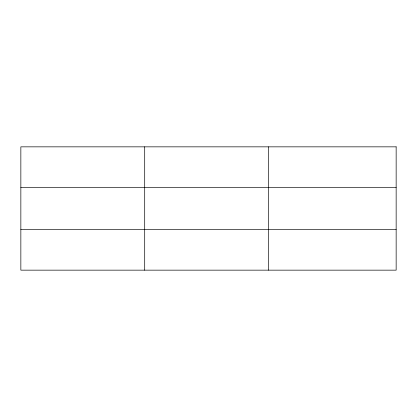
<?xml version="1.0" encoding="UTF-8"?>
<svg xmlns="http://www.w3.org/2000/svg" width="417" height="417" viewBox="0 0 417 417"><rect width="100%" height="100%" fill="white"/><g stroke="black" fill="none" stroke-linecap="round" stroke-linejoin="round"><path stroke-width="0.63" d="M144.699 270.153L144.699 146.847M268.548 270.153L268.548 146.847M20.85 187.541L396.15 187.541M20.85 229.459L396.15 229.459M396.15 146.847L396.15 270.153L20.85 270.153L20.85 146.847L396.15 146.847"/></g></svg>
